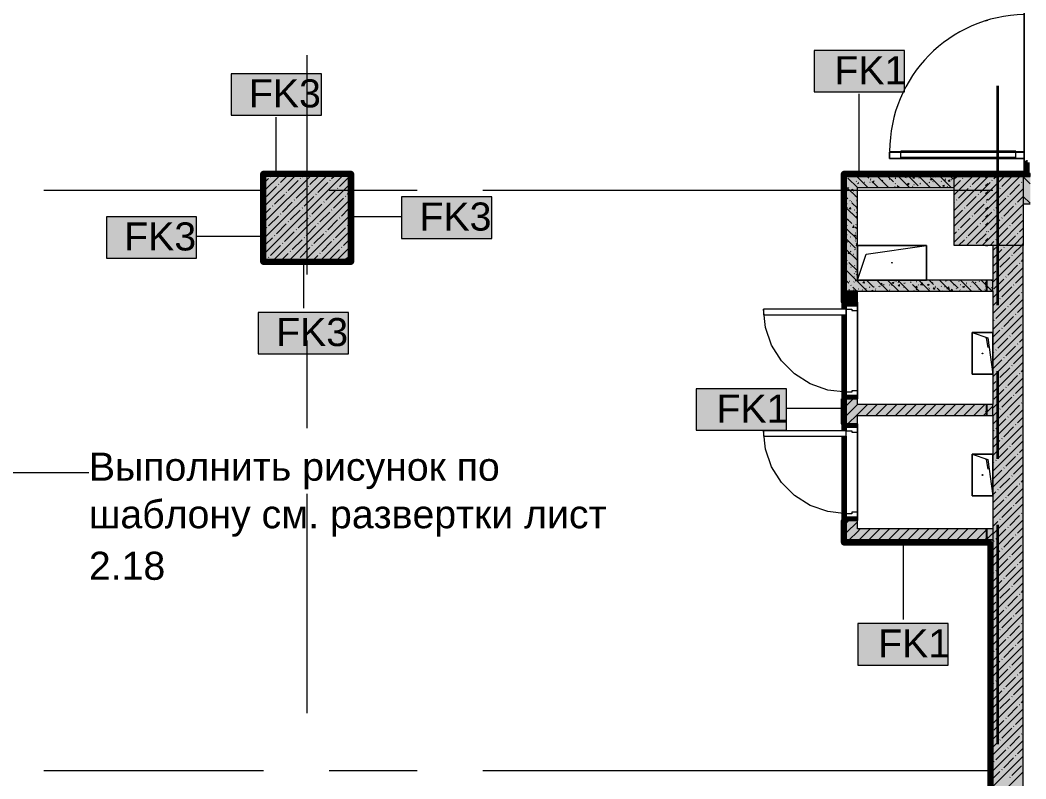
# Model space of a CAD drawing. Header units: millimetres. Extents: x -3817 to 677485, y -22715 to 103890.
# Drawn here: x 358527 to 365802, y 5459 to 10950 of the extents above; entities that cross this region are included whole.
import ezdxf

# ---------------------------------------------------------------- set-up
doc = ezdxf.new("R2010")
doc.units = ezdxf.units.MM
doc.layers.add('PDF _Геометрия', color=7, linetype='Continuous', true_color=0x1d1d1d)
doc.layers.add('PDF _Сплошная заливка', color=7, linetype='Continuous', true_color=0xffffff)
doc.layers.add('PDF _Текст', color=7, linetype='Continuous')
doc.styles.add('PDF GOST-Common', font='arial.ttf')

msp = doc.modelspace()

# ---------------------------------------------------------------- hatches: boundary and pattern name
at = {"layer": 'PDF _Сплошная заливка', "transparency": 33554559}
for points in [[(360922.9, 9819), (360922.9, 9839), (360302.9, 9839), (360302.9, 9819), (360902.9, 9819)], [(365782.9, 9819), (365782.9, 9839), (364482.9, 9839), (364482.9, 9819), (365721.6, 9819)], [(365509.8, 9819), (365525.5, 9819), (365525.5, 9839), (365509.8, 9839), (365509.8, 9829.9)], [(365050.6, 9739), (365282.9, 9739), (365282.9, 9819), (364582.9, 9819), (364582.9, 9739)], [(365282.9, 9319), (365782.9, 9319), (365782.9, 9819), (365282.9, 9819), (365282.9, 9751.2)], [(365782.9, 2319), (365782.9, 9319), (365562.9, 9319), (365562.9, 2319), (365721.6, 2319)], [(364582.9, 8989), (365562.9, 8989), (365562.9, 9069), (364502.9, 9069), (364502.9, 8989)]]:
    msp.add_hatch(color=256, dxfattribs=at).paths.add_polyline_path(points)

# ---------------------------------------------------------------- linework, layer by layer
at = {"layer": 'PDF _Геометрия', "color": 7, "lineweight": 9}
for points in [[(365789.4, 12128), (365790.4, 9840)], [(364922.6, 10730.1), (364269.5, 10730.1), (364269.5, 10430.1), (364922.6, 10430.1)], [(360706.2, 10561.4), (360053.1, 10561.4), (360053.1, 10261.4), (360706.2, 10261.4)], [(360902.9, 9819), (360302.9, 9819), (360302.9, 9219), (360902.9, 9219)], [(361939.8, 9670.1), (361286.7, 9670.1), (361286.7, 9370.1), (361939.8, 9370.1)], [(359804, 9526.2), (359150.9, 9526.2), (359150.9, 9226.2), (359804, 9226.2)], [(365082.9, 9319), (365082.9, 9069), (364582.9, 9069), (364582.9, 9319)], [(365082.9, 9319), (364582.9, 9319), (364582.9, 9069), (365082.9, 9069)], [(360903, 8834.3), (360249.9, 8834.3), (360249.9, 8534.3), (360903, 8534.3)], [(365562.9, 8388.1), (365412.9, 8388.1), (365412.9, 8688.1), (365562.9, 8688.1)], [(365562.9, 8388.1), (365562.9, 8688.1), (365412.9, 8688.1), (365412.9, 8388.1)], [(365509.8, 8688.1), (365525.5, 8688.1)], [(365525.5, 8388.1), (365509.8, 8388.1)], [(364069.9, 8281.3), (363416.8, 8281.3), (363416.8, 7981.3), (364069.9, 7981.3)], [(364502.9, 8208), (364502.9, 8028)], [(365562.9, 7508.1), (365412.9, 7508.1), (365412.9, 7808.1), (365562.9, 7808.1)], [(365562.9, 7508.1), (365562.9, 7808.1), (365412.9, 7808.1), (365412.9, 7508.1)], [(365509.8, 7808.1), (365525.5, 7808.1)], [(365525.5, 7508.1), (365509.8, 7508.1)], [(364502.9, 7328), (364502.9, 7189)], [(365239.5, 6582.6), (364586.4, 6582.6), (364586.4, 6282.6), (365239.5, 6282.6)]]:
    msp.add_lwpolyline(points, close=True, dxfattribs=at)
for points in [[(365790.4, 12128), (365790.4, 9840)], [(364596, 9839.5), (364596, 10416.2)], [(360379.6, 9839.5), (360379.6, 10247.5)], [(365782.9, 9819), (365782.9, 9319), (365282.9, 9319), (365282.9, 9819), (365782.9, 9819), (365303.6, 9819), (365782.9, 9819)], [(365525.5, 9819), (365509.8, 9819)], [(360923.4, 9528.2), (361286.7, 9528.2)], [(360282.4, 9384.3), (359804, 9384.3)], [(364582.9, 9069), (364645.4, 9256.5), (365082.9, 9319)], [(365509.8, 9319), (365525.5, 9319)], [(360576.5, 9198.5), (360576.5, 8864.5)], [(365562.9, 8989), (365562.9, 9069)], [(364582.9, 8989), (364502.9, 8989), (364502.9, 8908), (364502.9, 8989)], [(365412.9, 8688.1), (365525.4, 8650.6), (365562.9, 8388.1)], [(365509.8, 8652.5), (365515.4, 8650.6), (365525.5, 8579.5)], [(365562.9, 8089), (365562.9, 8169)], [(364482.4, 8139.4), (364069.9, 8139.4)], [(365412.9, 7808.1), (365525.4, 7770.6), (365562.9, 7508.1)], [(365509.8, 7772.5), (365515.4, 7770.6), (365525.5, 7699.5)], [(358235.6, 7676.8), (359024.7, 7676.8)], [(365562.9, 7269), (365562.9, 7189), (365562.9, 7169), (365562.9, 2319), (365562.9, 7169)], [(364913, 7168.5), (364913, 6612.7)], [(365542.9, 7169), (365542.9, 2340)]]:
    msp.add_lwpolyline(points, dxfattribs=at)
at = {"layer": 'PDF _Геометрия', "color": 253, "lineweight": 9, "true_color": 0xaaaaaa}
msp.add_lwpolyline([(365789.9, 10989.8, 0.409567), (364816.4, 9999), (365790.3, 9999)], format="xyb", dxfattribs=at)
for points in [[(365509.8, 10945.2), (365525.5, 10949.4)], [(360602.9, 9108.7), (360602.9, 10696.2)], [(365592.9, 8886), (365592.9, 10473.5)], [(365602.9, 8886), (365602.9, 10473.5)], [(364896.4, 10003), (365728.9, 10003)], [(364896.4, 9949), (364896.4, 9994)], [(365509.8, 10003), (365525.5, 10003)], [(365509.8, 9999), (365525.5, 9999)], [(365509.8, 9994), (365525.5, 9994), (365509.8, 9994)], [(365728.9, 9949), (365728.9, 9994)], [(364896.4, 9959), (365728.9, 9959)], [(365509.8, 9959), (365525.5, 9959)], [(358699.1, 9719), (360286.6, 9719)], [(360762.9, 9719), (361397.9, 9719)], [(361874.1, 9719), (363062.9, 9719), (365562.9, 9719)], [(364502.9, 8258), (364369.4, 8273), (364242.6, 8317.4), (364128.8, 8388.9), (364033.8, 8483.9), (363962.3, 8597.7), (363917.9, 8724.5), (363902.9, 8858)], [(364502.9, 8858), (364502.9, 8248), (364502.9, 8818)], [(364582.9, 8868), (364582.9, 8248), (364582.9, 8868)], [(360602.9, 7997.4), (360602.9, 8632.4)], [(365592.9, 7774.7), (365592.9, 8409.7)], [(365602.9, 7774.7), (365602.9, 8409.7)], [(364502.9, 7938), (364502.9, 7378), (364369.4, 7393), (364242.6, 7437.4), (364128.8, 7508.9), (364033.8, 7603.9), (363962.3, 7717.7), (363917.9, 7844.5), (363902.9, 7978)], [(364502.9, 7378), (364502.9, 7978)], [(364582.9, 7988), (364582.9, 7368), (364582.9, 7988)], [(360602.9, 5933.7), (360602.9, 7521.2)], [(365592.9, 5711), (365592.9, 7298.5)], [(365602.9, 5711), (365602.9, 7298.5)], [(358699.1, 5519), (360286.6, 5519)], [(360762.9, 5519), (361397.9, 5519)], [(361874.1, 5519), (363062.9, 5519), (365562.9, 5519)]]:
    msp.add_lwpolyline(points, dxfattribs=at)
for points in [[(365790.3, 9949), (364816.4, 9949), (364816.4, 9994), (365790.3, 9994), (364816.4, 9994), (364816.4, 9949)], [(365525.5, 9949), (365509.8, 9949)]]:
    msp.add_lwpolyline(points, close=True, dxfattribs=at)
at = {"layer": 'PDF _Геометрия', "color": 231, "lineweight": 70, "true_color": 0xff80c0}
for points in [[(365812.9, 9839), (364482.9, 9839), (364482.9, 8908), (364481.9, 8908), (364481.9, 9840), (364482.9, 9840), (365811.9, 9840), (365811.9, 9919), (365812.9, 9919)], [(365509.8, 9840), (365525.5, 9840)], [(365509.8, 9839), (365525.5, 9839)], [(365541.9, 7169), (364482.9, 7169), (364482.9, 7328), (364481.9, 7328), (364481.9, 7169), (364481.9, 7168), (365541.9, 7168), (365541.9, 2340), (365262.9, 2340), (365261.9, 2340), (365261.9, 2069), (365262.9, 2069), (365262.9, 2339)], [(365525.5, 7169), (365509.8, 7169)], [(365509.8, 7168), (365525.5, 7168)]]:
    msp.add_lwpolyline(points, dxfattribs=at)
at = {"layer": 'PDF _Геометрия', "color": 52, "lineweight": 70, "true_color": 0xe1dc04}
for points in [[(360281.9, 9839), (360281.9, 9840), (360923.9, 9840), (360923.9, 9839), (360923.9, 9198), (360922.9, 9198), (360281.9, 9198), (360281.9, 9199)], [(360282.9, 9199), (360922.9, 9199), (360922.9, 9839), (360282.9, 9839)]]:
    msp.add_lwpolyline(points, close=True, dxfattribs=at)
at = {"layer": 'PDF _Геометрия', "color": 9, "lineweight": 9, "true_color": 0xc0c0c0}
for points in [[(360902.9, 9199), (360302.9, 9199), (360282.9, 9199), (360282.9, 9839), (360302.9, 9839), (360922.9, 9839), (360922.9, 9819), (360922.9, 9199)], [(360302.9, 9219), (360902.9, 9219), (360902.9, 9819), (360302.9, 9819)], [(364502.9, 9819), (364582.9, 9819), (365303.6, 9819)], [(364502.9, 8989), (364502.9, 9819), (364502.9, 9069)], [(365525.5, 9819), (365509.8, 9819)], [(364502.9, 7189), (364582.9, 7189), (365562.9, 7189)], [(365509.8, 7189), (365525.5, 7189)]]:
    msp.add_lwpolyline(points, close=True, dxfattribs=at)
at = {"layer": 'PDF _Геометрия', "color": 253, "lineweight": 9, "true_color": 0x9b9b9b}
for points in [[(360420, 9828.9), (360414.9, 9820.1)], [(360461, 9839), (360456.6, 9831.3)], [(360529.6, 9835.9), (360524.6, 9827.2)], [(360580.4, 9828.7), (360575.4, 9837.5)], [(360648.5, 9832.8), (360644.9, 9839)], [(360690.1, 9821.7), (360685.1, 9830.4)], [(360775.4, 9834.8), (360770.4, 9826.1)], [(360826.2, 9829.8), (360821.1, 9838.5)], [(360843.4, 9830.7), (360838.4, 9822)], [(364553.8, 9835.1), (364551.6, 9839)], [(364612.7, 9836.6), (364607.7, 9827.9)], [(364633.5, 9819), (364632.1, 9821.5)], [(364816.8, 9824.4), (364813.7, 9819)], [(364858.4, 9835.6), (364853.4, 9826.8)], [(364926.5, 9831.5), (364921.5, 9822.8)], [(364977.3, 9833.2), (364973.9, 9839)], [(365018.9, 9822), (365013.9, 9830.8)], [(365172.2, 9830.4), (365167.2, 9821.7)], [(365240.3, 9826.3), (365236, 9819)], [(365291, 9838.4), (365290.7, 9839)], [(365332.7, 9827.2), (365327.7, 9835.9)], [(365400.7, 9831.3), (365396.3, 9839)], [(365442.4, 9820.1), (365437.3, 9828.9)], [(365458.8, 9839), (365454.6, 9831.7)], [(365578.4, 9828.3), (365573.4, 9837)], [(365663.7, 9828.2), (365658.7, 9819.5)], [(365705.1, 9839), (365700.3, 9830.6)], [(365756.1, 9825.3), (365751.1, 9834)], [(365773.4, 9835.3), (365768.3, 9826.5)], [(360302.7, 9813.3), (360302.9, 9813.3)], [(360726.8, 9819), (360726.7, 9819.2)], [(360907.4, 9758.6), (360902.9, 9750.9)], [(360913.5, 9739.5), (360908.5, 9748.2)], [(360922.9, 9784.2), (360919.7, 9789.8)], [(364487.8, 9803.2), (364482.9, 9794.7)], [(364482.9, 9782.8), (364488.6, 9782.8)], [(364489.9, 9763), (364484.9, 9771.7)], [(364499, 9761.5), (364493.9, 9752.8)], [(360302.7, 9721.9), (360302.9, 9721.9)], [(360903.3, 9690.6), (360902.9, 9689.9)], [(360912.3, 9691.4), (360922.4, 9691.4)], [(360286.9, 9659.3), (360282.9, 9652.4)], [(360290.1, 9661.1), (360285.1, 9669.8)], [(360298.1, 9617.7), (360293, 9609)], [(360906.5, 9629.8), (360902.9, 9636)], [(360914.4, 9649), (360909.4, 9640.3)], [(360912.3, 9630.4), (360922.4, 9630.4)], [(364482.9, 9660.9), (364488.6, 9660.9)], [(364498.1, 9626.9), (364493, 9635.6)], [(360298.2, 9525), (360293.2, 9533.7)], [(360302.7, 9539), (360302.9, 9539)], [(360910.5, 9561.8), (360905.5, 9570.5)], [(360912.3, 9539), (360922.4, 9539)], [(364486.7, 9557.4), (364482.9, 9550.8)], [(364482.9, 9539), (364488.6, 9539)], [(360302.7, 9478), (360302.9, 9478)], [(364497.9, 9515.8), (364492.8, 9507.1)], [(360302.7, 9386.6), (360302.9, 9386.6)], [(360913.3, 9403.2), (360908.3, 9394.5)], [(364482.9, 9447.6), (364488.6, 9447.6)], [(364483.9, 9407.6), (364482.9, 9409.3)], [(360912.3, 9356.1), (360922.4, 9356.1)], [(360922.9, 9358.8), (360919.5, 9352.9)], [(364482.9, 9325.6), (364488.6, 9325.6)], [(360284.1, 9305.7), (360282.9, 9307.8)], [(360915.7, 9248), (360910.7, 9256.7)], [(360912.3, 9295.2), (360922.4, 9295.2)], [(364502.9, 9252.8), (364502.3, 9253.8)], [(360288.8, 9235.9), (360283.8, 9227.2)], [(360302.7, 9203.7), (360302.9, 9203.7), (360312.8, 9203.7)], [(360371.5, 9215.4), (360369.4, 9219)], [(360413.1, 9204.2), (360408.1, 9212.9)], [(360409.6, 9201.3), (360408.3, 9199)], [(360451.3, 9212.5), (360446.2, 9203.8)], [(360455.1, 9203.7), (360465.2, 9203.7)], [(360519.3, 9208.4), (360514.3, 9199.7)], [(360546.6, 9203.7), (360556.6, 9203.7)], [(360638, 9203.7), (360648.1, 9203.7)], [(360666.2, 9219), (360665.6, 9217.9)], [(360726.9, 9209.4), (360721.8, 9218.1)], [(360765, 9207.3), (360760.2, 9199)], [(360794.9, 9213.5), (360791.7, 9219)], [(360820.9, 9203.7), (360830.9, 9203.7)], [(360833.1, 9203.2), (360830.6, 9199)], [(360836.5, 9202.3), (360831.5, 9211)], [(360873.6, 9199), (360873.1, 9199.9)], [(360912.3, 9203.7), (360922.4, 9203.7)], [(364482.9, 9203.7), (364488.6, 9203.7)], [(364482.9, 9112.3), (364488.6, 9112.3)], [(364488.6, 9134), (364483.6, 9125.3)], [(364493.2, 9025.8), (364488.1, 9034.5)], [(364502.9, 9069.9), (364499.3, 9076.1)], [(364482.9, 8990.4), (364488.6, 8990.4)], [(364497.3, 8957.7), (364492.2, 8966.4)], [(364482.9, 8197.9), (364488.6, 8197.9)], [(364482.9, 8106.4), (364488.6, 8106.4)], [(364495.4, 8109.4), (364490.4, 8100.7)], [(364491.3, 8041.4), (364486.3, 8032.7)], [(364482.9, 7314), (364488.6, 7314)], [(364489.7, 7264), (364484.6, 7272.7)], [(364482.9, 7192), (364488.6, 7192)], [(364509, 7169.6), (364504, 7178.3)], [(364577, 7173.6), (364572, 7182.4)], [(364614.9, 7169), (364613.6, 7171.2)], [(364699.2, 7182.3), (364694.2, 7173.6)], [(364738.3, 7189), (364735.8, 7184.7)], [(364754.7, 7170.7), (364749.7, 7179.4)], [(364903.3, 7170), (364902.7, 7169)], [(364931.7, 7169), (364927.4, 7176.4)], [(364944.9, 7181.2), (364939.9, 7172.5)], [(365013, 7177.1), (365008.3, 7169)], [(365037.3, 7169), (365037.1, 7169.3)], [(365160.6, 7189), (365159.2, 7186.6)], [(365258.7, 7176), (365254.7, 7169)], [(365272.6, 7188.1), (365272.1, 7189)], [(365314.2, 7176.9), (365309.2, 7185.6)], [(365326.7, 7171.9), (365325, 7169)], [(365546.1, 7186.1), (365541, 7177.3)], [(365548.8, 7136.4), (365543.8, 7145.1)], [(365545.3, 7161.6), (365555.3, 7161.6)], [(365545.3, 7100.6), (365555.3, 7100.6)], [(365553.1, 7076.4), (365548.1, 7067.7)], [(365549.1, 7008.4), (365544, 6999.6)], [(365545.3, 7009.2), (365555.3, 7009.2)], [(365560.2, 6966.7), (365555.2, 6958)], [(365545.3, 6826.3), (365555.3, 6826.3)], [(365545.3, 6765.3), (365555.3, 6765.3)], [(365548, 6762.6), (365542.9, 6753.9)], [(365558.1, 6754.6), (365553.1, 6763.3)], [(365559.1, 6721), (365554.1, 6712.3)], [(365562.2, 6686.5), (365557.1, 6695.3)], [(365545.3, 6673.9), (365555.3, 6673.9)], [(365562.9, 6624.3), (365561.2, 6627.2)], [(365555.1, 6576.9), (365550.1, 6585.6)], [(365543.9, 6535.2), (365542.9, 6537.1)], [(365548, 6467.2), (365543, 6475.9)], [(365545.3, 6491), (365555.3, 6491)], [(365545.3, 6430), (365555.3, 6430)], [(365552.1, 6399.2), (365547.1, 6407.9)], [(365549.9, 6339.2), (365544.8, 6330.5)], [(365545.3, 6338.6), (365555.3, 6338.6)], [(365545.3, 6155.7), (365555.3, 6155.7)], [(365548.8, 6093.4), (365543.7, 6084.7)], [(365545.3, 6094.8), (365555.3, 6094.8)], [(365557.3, 6085.4), (365552.3, 6094.1)], [(365559.9, 6051.8), (365554.9, 6043.1)], [(365545.3, 6003.3), (365555.3, 6003.3)], [(365562.9, 5953.8), (365560.4, 5958.1)], [(365562.9, 5935), (365562, 5933.4)], [(365543.1, 5866.1), (365542.9, 5866.5)], [(365545.3, 5820.4), (365555.3, 5820.4)], [(365562.9, 5874.1), (365557.9, 5865.4)], [(365545.3, 5759.5), (365555.3, 5759.5)], [(365551.3, 5730), (365546.3, 5738.7)], [(365545.3, 5668), (365555.3, 5668)], [(365561.8, 5628.4), (365556.8, 5619.7)], [(365545.3, 5485.2), (365555.3, 5485.2)]]:
    msp.add_lwpolyline(points, dxfattribs=at)
at = {"layer": 'PDF _Геометрия', "color": 9, "lineweight": 9, "true_color": 0xc0c0c0}
for points in [[(364482.9, 8858), (364482.9, 8908), (364482.9, 9819), (364482.9, 9839), (365832.9, 9839)], [(365509.8, 9839), (365525.5, 9839)], [(365262.9, 2339), (365262.9, 2319), (365262.9, 2069), (365282.9, 2069), (365282.9, 2319), (365542.9, 2319), (365562.9, 2319), (365782.9, 2319), (365782.9, 9319), (365562.9, 9319), (365562.9, 9069), (364582.9, 9069), (364582.9, 9739), (365282.9, 9739)], [(365782.9, 9619), (365832.9, 9619)], [(365525.5, 9069), (365509.8, 9069)], [(364482.9, 8908), (364502.9, 8908), (364582.9, 8908), (364582.9, 8989), (365562.9, 8989), (365562.9, 8169), (364582.9, 8169), (364582.9, 8208), (364502.9, 8208)], [(365509.8, 8989), (365525.5, 8989)], [(364582.9, 8908), (364582.9, 8208)], [(364482.9, 7978), (364482.9, 8028), (364482.9, 8208), (364482.9, 8818)], [(364482.9, 8208), (364502.9, 8208), (364482.9, 8208)], [(365525.5, 8169), (365509.8, 8169)], [(364502.9, 8028), (364582.9, 8028), (364582.9, 8089), (365562.9, 8089), (365562.9, 7269), (364582.9, 7269), (364582.9, 7328), (364502.9, 7328)], [(365509.8, 8089), (365525.5, 8089)], [(364502.9, 8028), (364482.9, 8028), (364502.9, 8028)], [(364582.9, 8028), (364582.9, 7328)], [(365541.9, 7169), (364502.9, 7169), (364482.9, 7169), (364482.9, 7328), (364482.9, 7938)], [(364482.9, 7328), (364502.9, 7328), (364482.9, 7328)], [(365525.5, 7269), (365509.8, 7269)], [(365509.8, 7169), (365525.5, 7169)]]:
    msp.add_lwpolyline(points, dxfattribs=at)
at = {"layer": 'PDF _Геометрия', "color": 8, "lineweight": 9, "true_color": 0x808080}
msp.add_lwpolyline([(365782.9, 9818), (365832.9, 9818), (365832.9, 9839), (365782.9, 9839)], close=True, dxfattribs=at)
at = {"layer": 'PDF _Геометрия', "lineweight": 9}
for points in [[(360302.9, 9724.1), (360397.8, 9819)], [(360302.9, 9610.1), (360511.8, 9819)], [(360302.9, 9496), (360625.9, 9819)], [(360302.9, 9382), (360739.9, 9819)], [(360302.9, 9267.9), (360854, 9819)], [(360302.9, 9781.1), (360324.4, 9802.7)], [(360338.7, 9816.9), (360340.8, 9819)], [(360368, 9219), (360902.9, 9753.9)], [(360395.7, 9759.9), (360398.1, 9762.3)], [(360409.9, 9774.1), (360454.8, 9819)], [(360467, 9717.1), (360538.2, 9788.4)], [(360552.5, 9802.7), (360554.9, 9805)], [(360566.8, 9816.9), (360568.8, 9819)], [(360609.5, 9745.6), (360611.9, 9748)], [(360623.8, 9759.9), (360682.9, 9819)], [(360680.8, 9702.9), (360752.1, 9774.1)], [(360766.3, 9788.4), (360768.7, 9790.8)], [(360780.6, 9802.7), (360796.9, 9819)], [(360837.6, 9745.6), (360902.9, 9810.9)], [(365282.9, 9800), (365301.9, 9819)], [(365282.9, 9686), (365415.9, 9819)], [(365282.9, 9571.9), (365530, 9819)], [(365282.9, 9457.9), (365644, 9819)], [(365282.9, 9343.8), (365758.1, 9819)], [(365282.9, 9743), (365328.3, 9788.4)], [(365342.6, 9802.7), (365344.9, 9805)], [(365356.8, 9816.9), (365358.9, 9819)], [(365399.6, 9745.6), (365402, 9748)], [(365413.9, 9759.9), (365473, 9819)], [(365470.9, 9702.9), (365542.2, 9774.1)], [(365509.8, 9808.9), (365520, 9819)], [(365509.8, 9751.8), (365525.5, 9767.5)], [(365556.4, 9788.4), (365558.8, 9790.8)], [(365570.7, 9802.7), (365587, 9819)], [(365627.7, 9745.6), (365699, 9816.9)], [(365684.7, 9688.6), (365756, 9759.9)], [(365770.3, 9774.1), (365772.6, 9776.5)], [(365832.9, 9765.2), (365782.9, 9815.2)], [(360310.2, 9674.4), (360381.4, 9745.6)], [(360367.2, 9617.3), (360438.5, 9688.6)], [(360452.7, 9702.9), (360455.1, 9705.2)], [(360524, 9660.1), (360595.3, 9731.4)], [(360666.6, 9688.6), (360668.9, 9691)], [(360737.8, 9645.8), (360809.1, 9717.1)], [(360823.4, 9731.4), (360825.7, 9733.7)], [(360880.4, 9674.4), (360882.8, 9676.7)], [(360894.7, 9688.6), (360902.9, 9696.8)], [(365314.1, 9660.1), (365385.3, 9731.4)], [(365372.1, 9319), (365782.9, 9729.8)], [(365456.6, 9688.6), (365459, 9691)], [(365509.8, 9694.8), (365525.5, 9710.5)], [(365527.9, 9645.8), (365599.2, 9717.1)], [(365613.4, 9731.4), (365615.8, 9733.7)], [(365670.5, 9674.4), (365672.8, 9676.7)], [(360352.9, 9603.1), (360355.3, 9605.4)], [(360424.2, 9560.3), (360495.5, 9631.6)], [(360482.1, 9219), (360902.9, 9639.8)], [(360509.7, 9645.8), (360512.1, 9648.2)], [(360581, 9603.1), (360652.3, 9674.4)], [(360638, 9546), (360709.3, 9617.3)], [(360723.6, 9631.6), (360725.9, 9634)], [(360794.9, 9588.8), (360866.1, 9660.1)], [(365282.9, 9628.9), (365285.5, 9631.6)], [(365299.8, 9645.8), (365302.2, 9648.2)], [(365371.1, 9603.1), (365442.4, 9674.4)], [(365428.1, 9546), (365499.4, 9617.3)], [(365486.2, 9319), (365782.9, 9615.7)], [(365513.6, 9631.6), (365516, 9634)], [(365517.9, 9645.8), (365525.5, 9653.5)], [(365584.9, 9588.8), (365656.2, 9660.1)], [(365642, 9531.8), (365713.2, 9603.1)], [(365727.5, 9617.3), (365729.9, 9619.7)], [(365741.7, 9631.6), (365782.9, 9672.7)], [(365832.9, 9623.8), (365782.9, 9673.8)], [(360302.9, 9553), (360338.7, 9588.8)], [(360324.4, 9460.5), (360395.7, 9531.8)], [(360409.9, 9546), (360412.3, 9548.4)], [(360481.2, 9503.3), (360552.5, 9574.6)], [(360566.8, 9588.8), (360569.1, 9591.2)], [(360623.8, 9531.8), (360626.2, 9534.2)], [(360695.1, 9489), (360766.3, 9560.3)], [(360780.6, 9574.6), (360783, 9576.9)], [(360851.9, 9531.8), (360902.9, 9582.8)], [(365282.9, 9514.9), (365342.6, 9574.6)], [(365356.8, 9588.8), (365359.2, 9591.2)], [(365413.9, 9531.8), (365416.2, 9534.2)], [(365485.1, 9489), (365556.4, 9560.3)], [(365509.8, 9580.8), (365525.5, 9596.5)], [(365509.8, 9523.7), (365525.5, 9539.4)], [(365570.7, 9574.6), (365573, 9576.9)], [(365699, 9474.8), (365770.3, 9546)], [(360381.4, 9403.5), (360452.7, 9474.8)], [(360467, 9489), (360469.3, 9491.4)], [(360538.2, 9446.3), (360609.5, 9517.5)], [(360595.3, 9389.2), (360666.6, 9460.5)], [(360596.1, 9219), (360902.9, 9525.8)], [(360680.8, 9474.8), (360683.2, 9477.1)], [(360752.1, 9432), (360823.4, 9503.3)], [(360837.6, 9517.5), (360840, 9519.9)], [(360894.7, 9460.5), (360897, 9462.9)], [(365328.3, 9446.3), (365399.6, 9517.5)], [(365385.3, 9389.2), (365456.6, 9460.5)], [(365470.9, 9474.8), (365473.2, 9477.1)], [(365509.8, 9466.7), (365525.5, 9482.4)], [(365542.2, 9432), (365613.4, 9503.3)], [(365562.9, 9281.7), (365600.2, 9319), (365782.9, 9501.7)], [(365627.7, 9517.5), (365630.1, 9519.9)], [(365684.7, 9460.5), (365687.1, 9462.9)], [(360310.2, 9446.3), (360312.5, 9448.6)], [(360367.2, 9389.2), (360369.5, 9391.6)], [(360438.5, 9346.5), (360509.7, 9417.7)], [(360524, 9432), (360526.4, 9434.4)], [(360652.3, 9332.2), (360723.6, 9403.5)], [(360710.2, 9219), (360902.9, 9411.7)], [(360737.8, 9417.7), (360740.2, 9420.1)], [(360809.1, 9375), (360880.4, 9446.3)], [(365282.9, 9400.8), (365299.8, 9417.7)], [(365314.1, 9432), (365316.4, 9434.4)], [(365442.4, 9332.2), (365513.6, 9403.5)], [(365517.9, 9417.7), (365520.3, 9420.1)], [(365527.9, 9417.7), (365530.3, 9420.1)], [(365562.9, 9167.6), (365714.3, 9319), (365782.9, 9387.6)], [(365599.2, 9375), (365670.5, 9446.3)], [(365656.2, 9317.9), (365657.3, 9319), (365727.5, 9389.2)], [(365741.7, 9403.5), (365744.1, 9405.9)], [(365756, 9417.7), (365782.9, 9444.6)], [(360302.9, 9324.9), (360352.9, 9375)], [(360338.7, 9246.7), (360409.9, 9317.9)], [(360424.2, 9332.2), (360426.6, 9334.6)], [(360495.5, 9289.4), (360566.8, 9360.7)], [(360581, 9375), (360583.4, 9377.3)], [(360638, 9317.9), (360640.4, 9320.3)], [(360709.3, 9275.2), (360780.6, 9346.5)], [(360794.9, 9360.7), (360797.2, 9363.1)], [(360866.1, 9317.9), (360902.9, 9354.7)], [(365315.1, 9319), (365356.8, 9360.7)], [(365371.1, 9375), (365373.5, 9377.3)], [(365429.2, 9319), (365430.5, 9320.3)], [(365509.8, 9352.7), (365525.5, 9368.4)], [(365543.2, 9319), (365570.7, 9346.5)], [(365584.9, 9360.7), (365587.3, 9363.1)], [(365713.2, 9260.9), (365771.3, 9319), (365782.9, 9330.6)], [(360425, 9219), (360467, 9260.9)], [(360481.2, 9275.2), (360483.6, 9277.6)], [(360552.5, 9232.4), (360623.8, 9303.7)], [(360653.1, 9219), (360680.8, 9246.7)], [(360695.1, 9260.9), (360697.4, 9263.3)], [(360767.2, 9219), (360837.6, 9289.4)], [(360824.2, 9219), (360902.9, 9297.7)], [(360851.9, 9303.7), (360854.3, 9306.1)], [(365562.9, 9224.6), (365627.7, 9289.4)], [(365562.9, 9053.6), (365782.9, 9273.6)], [(365642, 9303.7), (365644.3, 9306.1)], [(365699, 9246.7), (365701.3, 9249)], [(360324.4, 9232.4), (360326.8, 9234.8)], [(360539.1, 9219), (360540.6, 9220.5)], [(360881.2, 9219), (360894.7, 9232.4)], [(365613.4, 9161.1), (365684.7, 9232.4)], [(365670.5, 9104.1), (365741.7, 9175.4)], [(365756, 9189.6), (365758.4, 9192)], [(365770.3, 9203.9), (365782.9, 9216.5)], [(365562.9, 8939.5), (365782.9, 9159.5)], [(365562.9, 9110.6), (365584.9, 9132.6)], [(365599.2, 9146.9), (365601.6, 9149.2)], [(365727.5, 9047.1), (365782.9, 9102.5)], [(365562.9, 8825.5), (365782.9, 9045.5)], [(365570.7, 9004.3), (365642, 9075.6)], [(365656.2, 9089.9), (365658.6, 9092.2)], [(365713.2, 9032.8), (365715.6, 9035.2)], [(364502.9, 8935.5), (364556.4, 8989)], [(365627.7, 8947.3), (365699, 9018.6)], [(365684.7, 8890.3), (365756, 8961.5)], [(365770.3, 8975.8), (365772.6, 8978.2)], [(364546.1, 8908), (364582.9, 8944.8)], [(365562.9, 8711.4), (365782.9, 8931.4)], [(365562.9, 8882.5), (365599.2, 8918.8)], [(365613.4, 8933), (365615.8, 8935.4)], [(365670.5, 8876), (365672.8, 8878.4)], [(365562.9, 8597.4), (365782.9, 8817.4)], [(365584.9, 8790.5), (365656.2, 8861.8)], [(365642, 8733.4), (365713.2, 8804.7)], [(365727.5, 8819), (365729.9, 8821.4)], [(365741.7, 8833.2), (365782.9, 8874.4)], [(365570.7, 8776.2), (365573, 8778.6)], [(365699, 8676.4), (365770.3, 8747.7)], [(365562.9, 8654.4), (365613.4, 8704.9)], [(365562.9, 8483.3), (365782.9, 8703.3)], [(365627.7, 8719.2), (365630.1, 8721.6)], [(365684.7, 8662.2), (365687.1, 8664.5)], [(365562.9, 8369.3), (365782.9, 8589.3)], [(365599.2, 8576.6), (365670.5, 8647.9)], [(365656.2, 8519.6), (365727.5, 8590.9)], [(365741.7, 8605.1), (365744.1, 8607.5)], [(365756, 8619.4), (365782.9, 8646.3)], [(365562.9, 8540.3), (365570.7, 8548.1)], [(365584.9, 8562.4), (365587.3, 8564.7)], [(365713.2, 8462.6), (365782.9, 8532.2)], [(365562.9, 8426.3), (365627.7, 8491.1)], [(365562.9, 8255.2), (365782.9, 8475.2)], [(365642, 8505.3), (365644.3, 8507.7)], [(365699, 8448.3), (365701.3, 8450.7)], [(365613.4, 8362.8), (365684.7, 8434.1)], [(365670.5, 8305.8), (365741.7, 8377)], [(365756, 8391.3), (365758.4, 8393.7)], [(365770.3, 8405.6), (365782.9, 8418.2)], [(365562.9, 8141.2), (365782.9, 8361.2)], [(365562.9, 8312.2), (365584.9, 8334.3)], [(365599.2, 8348.5), (365601.6, 8350.9)], [(365656.2, 8291.5), (365658.6, 8293.9)], [(365727.5, 8248.7), (365782.9, 8304.1)], [(365562.9, 8027.1), (365782.9, 8247.1)], [(365570.7, 8206), (365642, 8277.3)], [(365627.7, 8148.9), (365699, 8220.2)], [(365713.2, 8234.5), (365715.6, 8236.9)], [(364502.9, 8157.7), (364553.2, 8208)], [(364502.9, 8087), (364582.9, 8167), (364584.9, 8169)], [(364514.6, 8028), (364582.9, 8096.3), (364655.6, 8169)], [(364646.3, 8089), (364726.3, 8169)], [(364717, 8089), (364797, 8169)], [(364787.7, 8089), (364867.7, 8169)], [(364858.4, 8089), (364938.4, 8169)], [(364929.1, 8089), (365009.1, 8169)], [(364999.9, 8089), (365079.9, 8169)], [(365070.6, 8089), (365150.6, 8169)], [(365141.3, 8089), (365221.3, 8169)], [(365212, 8089), (365292, 8169)], [(365282.7, 8089), (365362.7, 8169)], [(365353.4, 8089), (365433.4, 8169)], [(365424.1, 8089), (365504.1, 8169)], [(365494.8, 8089), (365562.9, 8157.1)], [(365684.7, 8091.9), (365756, 8163.2)], [(365770.3, 8177.5), (365772.6, 8179.8)], [(365509.8, 8114), (365525.5, 8129.7)], [(365562.9, 7913.1), (365782.9, 8133.1)], [(365562.9, 8084.1), (365599.2, 8120.4)], [(365613.4, 8134.7), (365615.8, 8137.1)], [(365670.5, 8077.7), (365672.8, 8080)], [(365741.7, 8034.9), (365782.9, 8076)], [(365562.9, 7799), (365782.9, 8019)], [(365584.9, 7992.1), (365656.2, 8063.4)], [(365642, 7935.1), (365713.2, 8006.4)], [(365727.5, 8020.6), (365729.9, 8023)], [(365570.7, 7977.9), (365573, 7980.2)], [(365699, 7878.1), (365770.3, 7949.4)], [(365562.9, 7856), (365613.4, 7906.6)], [(365562.9, 7685), (365782.9, 7905)], [(365627.7, 7920.8), (365630.1, 7923.2)], [(365684.7, 7863.8), (365687.1, 7866.2)], [(365562.9, 7570.9), (365782.9, 7790.9)], [(365599.2, 7778.3), (365670.5, 7849.6)], [(365656.2, 7721.3), (365727.5, 7792.5)], [(365741.7, 7806.8), (365744.1, 7809.2)], [(365756, 7821.1), (365782.9, 7847.9)], [(365562.9, 7742), (365570.7, 7749.8)], [(365584.9, 7764), (365587.3, 7766.4)], [(365713.2, 7664.2), (365782.9, 7733.9)], [(365562.9, 7627.9), (365627.7, 7692.7)], [(365562.9, 7456.9), (365782.9, 7676.9)], [(365642, 7707), (365644.3, 7709.4)], [(365699, 7650), (365701.3, 7652.3)], [(365613.4, 7564.4), (365684.7, 7635.7)], [(365670.5, 7507.4), (365741.7, 7578.7)], [(365756, 7593), (365758.4, 7595.3)], [(365770.3, 7607.2), (365782.9, 7619.8)], [(365562.9, 7342.8), (365782.9, 7562.8)], [(365562.9, 7513.9), (365584.9, 7535.9)], [(365599.2, 7550.2), (365601.6, 7552.6)], [(365656.2, 7493.2), (365658.6, 7495.5)], [(365727.5, 7450.4), (365782.9, 7505.8)], [(365562.9, 7228.8), (365782.9, 7448.8)], [(365570.7, 7407.6), (365642, 7478.9)], [(365627.7, 7350.6), (365699, 7421.9)], [(365713.2, 7436.1), (365715.6, 7438.5)], [(365684.7, 7293.6), (365756, 7364.9)], [(365770.3, 7379.1), (365772.6, 7381.5)], [(364502.9, 7309.2), (364521.7, 7328)], [(364502.9, 7238.5), (364582.9, 7318.5)], [(365562.9, 7114.7), (365782.9, 7334.7)], [(365562.9, 7285.8), (365599.2, 7322.1)], [(365613.4, 7336.3), (365615.8, 7338.7)], [(365670.5, 7279.3), (365672.8, 7281.7)], [(365741.7, 7236.6), (365782.9, 7277.7)], [(364524.1, 7189), (364582.9, 7247.8), (364604.1, 7269)], [(364594.8, 7189), (364674.8, 7269)], [(364665.5, 7189), (364745.5, 7269)], [(364736.3, 7189), (364816.3, 7269)], [(364807, 7189), (364887, 7269)], [(364877.7, 7189), (364957.7, 7269)], [(364948.4, 7189), (365028.4, 7269)], [(365019.1, 7189), (365099.1, 7269)], [(365089.8, 7189), (365169.8, 7269)], [(365160.5, 7189), (365240.5, 7269)], [(365231.2, 7189), (365311.2, 7269)], [(365301.9, 7189), (365381.9, 7269)], [(365372.6, 7189), (365452.6, 7269)], [(365443.4, 7189), (365523.4, 7269)], [(365509.8, 7265.5), (365513.4, 7269)], [(365509.8, 7194.8), (365525.5, 7210.5)], [(365514.1, 7189), (365562.9, 7237.8)], [(365562.9, 7000.7), (365782.9, 7220.7)], [(365584.9, 7193.8), (365656.2, 7265.1)], [(365642, 7136.8), (365713.2, 7208)], [(365727.5, 7222.3), (365729.9, 7224.7)], [(365570.7, 7179.5), (365573, 7181.9)], [(365699, 7079.7), (365770.3, 7151)], [(365562.9, 7057.7), (365613.4, 7108.2)], [(365562.9, 6886.6), (365782.9, 7106.6)], [(365627.7, 7122.5), (365630.1, 7124.9)], [(365684.7, 7065.5), (365687.1, 7067.8)], [(365562.9, 6772.6), (365782.9, 6992.6)], [(365599.2, 6979.9), (365670.5, 7051.2)], [(365656.2, 6922.9), (365727.5, 6994.2)], [(365741.7, 7008.5), (365744.1, 7010.8)], [(365756, 7022.7), (365782.9, 7049.6)], [(365562.9, 6943.6), (365570.7, 6951.4)], [(365584.9, 6965.7), (365587.3, 6968.1)], [(365642, 6908.7), (365644.3, 6911)], [(365713.2, 6865.9), (365782.9, 6935.5)], [(365562.9, 6829.6), (365627.7, 6894.4)], [(365562.9, 6658.5), (365782.9, 6878.5)], [(365699, 6851.6), (365701.3, 6854)], [(365613.4, 6766.1), (365684.7, 6837.4)], [(365670.5, 6709.1), (365741.7, 6780.4)], [(365756, 6794.6), (365758.4, 6797)], [(365770.3, 6808.9), (365782.9, 6821.5)], [(365562.9, 6544.5), (365782.9, 6764.5)], [(365562.9, 6715.5), (365584.9, 6737.6)], [(365599.2, 6751.8), (365601.6, 6754.2)], [(365656.2, 6694.8), (365658.6, 6697.2)], [(365727.5, 6652), (365782.9, 6707.4)], [(365562.9, 6430.4), (365782.9, 6650.4)], [(365570.7, 6609.3), (365642, 6680.6)], [(365627.7, 6552.3), (365699, 6623.5)], [(365713.2, 6637.8), (365715.6, 6640.2)], [(365684.7, 6495.2), (365756, 6566.5)], [(365770.3, 6580.8), (365772.6, 6583.1)], [(365562.9, 6316.4), (365782.9, 6536.4)], [(365562.9, 6487.4), (365599.2, 6523.7)], [(365613.4, 6538), (365615.8, 6540.4)], [(365670.5, 6481), (365672.8, 6483.3)], [(365741.7, 6438.2), (365782.9, 6479.4)], [(365562.9, 6202.3), (365782.9, 6422.3)], [(365584.9, 6395.4), (365656.2, 6466.7)], [(365642, 6338.4), (365713.2, 6409.7)], [(365727.5, 6423.9), (365729.9, 6426.3)], [(365570.7, 6381.2), (365573, 6383.6)], [(365699, 6281.4), (365770.3, 6352.7)], [(365562.9, 6259.4), (365613.4, 6309.9)], [(365562.9, 6088.3), (365782.9, 6308.3)], [(365627.7, 6324.2), (365630.1, 6326.5)], [(365684.7, 6267.1), (365687.1, 6269.5)], [(365562.9, 5974.2), (365782.9, 6194.2)], [(365599.2, 6181.6), (365670.5, 6252.9)], [(365656.2, 6124.6), (365727.5, 6195.9)], [(365741.7, 6210.1), (365744.1, 6212.5)], [(365756, 6224.4), (365782.9, 6251.3)], [(365562.9, 6145.3), (365570.7, 6153.1)], [(365584.9, 6167.3), (365587.3, 6169.7)], [(365642, 6110.3), (365644.3, 6112.7)], [(365713.2, 6067.5), (365782.9, 6137.2)], [(365562.9, 6031.3), (365627.7, 6096.1)], [(365562.9, 5860.2), (365782.9, 6080.2)], [(365613.4, 5967.8), (365684.7, 6039)], [(365699, 6053.3), (365701.3, 6055.7)], [(365562.9, 5746.1), (365782.9, 5966.1)], [(365670.5, 5910.7), (365741.7, 5982)], [(365756, 5996.3), (365758.4, 5998.6)], [(365770.3, 6010.5), (365782.9, 6023.2)], [(365562.9, 5917.2), (365584.9, 5939.2)], [(365599.2, 5953.5), (365601.6, 5955.9)], [(365656.2, 5896.5), (365658.6, 5898.8)], [(365727.5, 5853.7), (365782.9, 5909.1)], [(365562.9, 5632.1), (365782.9, 5852.1)], [(365570.7, 5810.9), (365642, 5882.2)], [(365627.7, 5753.9), (365699, 5825.2)], [(365713.2, 5839.4), (365715.6, 5841.8)], [(365684.7, 5696.9), (365756, 5768.2)], [(365770.3, 5782.4), (365772.6, 5784.8)], [(365562.9, 5518), (365782.9, 5738)], [(365562.9, 5689.1), (365599.2, 5725.4)], [(365613.4, 5739.7), (365615.8, 5742)], [(365670.5, 5682.6), (365672.8, 5685)], [(365741.7, 5639.9), (365782.9, 5681)], [(365562.9, 5404), (365782.9, 5624)], [(365584.9, 5597.1), (365656.2, 5668.4)], [(365642, 5540.1), (365713.2, 5611.3)], [(365727.5, 5625.6), (365729.9, 5628)], [(365570.7, 5582.8), (365573, 5585.2)], [(365699, 5483), (365770.3, 5554.3)], [(365562.9, 5461), (365613.4, 5511.6)], [(365562.9, 5289.9), (365782.9, 5509.9)], [(365627.7, 5525.8), (365630.1, 5528.2)], [(365684.7, 5468.8), (365687.1, 5471.2)]]:
    msp.add_lwpolyline(points, dxfattribs=at)
at = {"layer": 'PDF _Геометрия', "color": 252, "lineweight": 9, "true_color": 0x878787}
for points in [[(364582.9, 9738.6), (364514.6, 9806.9)], [(364574.5, 9783.5), (364577, 9781.2)], [(364657.9, 9739), (364582.9, 9814), (364577.9, 9819)], [(364582.9, 9764.5), (364582.9, 9764.5), (364585.5, 9766.5)], [(364589.7, 9771.8), (364593.1, 9772.2)], [(364634.2, 9777.6), (364637.6, 9778.1)], [(364665.5, 9806.9), (364653.4, 9819)], [(364672.7, 9775.8), (364675.4, 9777.9)], [(364680.6, 9791.8), (364678.1, 9794.3)], [(364678.2, 9801.3), (364680.7, 9799)], [(364697.9, 9773.1), (364689, 9779), (364701.5, 9783.8)], [(364733.4, 9739), (364693.1, 9779.2)], [(364697.9, 9773), (364701.5, 9783.8)], [(364701.6, 9786.5), (364704.9, 9786.9)], [(364808.8, 9739), (364728.8, 9819)], [(364765, 9789.2), (364767.7, 9791.2)], [(364782, 9819), (364784.4, 9816.8)], [(364844, 9779.2), (364804.3, 9819)], [(364813.9, 9801.3), (364817.2, 9801.7)], [(364836.8, 9817), (364839.6, 9815.2)], [(364856.3, 9801.7), (364859, 9803.7)], [(364859.1, 9764.2), (364856.6, 9766.7)], [(364868, 9816), (364857.4, 9817), (364859.1, 9819)], [(364858.4, 9807.1), (364861.7, 9807.6)], [(364868.1, 9816), (364867.5, 9819)], [(364884.3, 9739), (364871.7, 9751.6)], [(364959.6, 9739), (364879.6, 9819)], [(364925.7, 9816), (364929, 9816.4)], [(364931.7, 9813), (364934.6, 9811.2)], [(364944, 9753.9), (364946.6, 9755.9)], [(364953.4, 9758.8), (364944.6, 9764.8), (364957, 9769.6)], [(364946.1, 9813.1), (364948.8, 9815.1)], [(364953.4, 9758.8), (364957, 9769.5)], [(365022.5, 9751.6), (364955.1, 9819)], [(364982, 9748.6), (364984.4, 9746.3)], [(364995.6, 9804.9), (364984.9, 9805.8), (364993.5, 9816)], [(364991.2, 9760.7), (364994.6, 9761.1)], [(364995.6, 9804.8), (364993.5, 9816)], [(365026.6, 9809), (365029.5, 9807.2)], [(365110.5, 9739), (365030.5, 9819)], [(365035.8, 9766.5), (365039.1, 9767)], [(365036.3, 9767.2), (365039, 9769.3)], [(365085.6, 9766.4), (365088.1, 9764.1)], [(365098.6, 9819), (365102.8, 9816.2)], [(365102.8, 9816.1), (365103.8, 9819)], [(365103.1, 9775.4), (365106.4, 9775.8)], [(365113.1, 9811.9), (365110.5, 9814.4)], [(365123.1, 9793.7), (365112.5, 9794.6), (365121, 9804.9)], [(365123.1, 9793.7), (365121.1, 9804.8)], [(365121.6, 9805), (365124.4, 9803.2)], [(365186, 9739), (365125.6, 9799.4)], [(365127.6, 9779.7), (365130.3, 9781.8)], [(365151.3, 9812.1), (365135.5, 9814.6), (365139.8, 9819)], [(365151.3, 9812.1), (365150.5, 9819)], [(365261.4, 9739), (365181.4, 9819)], [(365189.3, 9784.2), (365191.8, 9781.9)], [(365208.9, 9744.6), (365200.1, 9750.6), (365212.5, 9755.3)], [(365208.9, 9744.6), (365212.5, 9755.3)], [(365215.4, 9790.2), (365218.7, 9790.6)], [(365216.5, 9801), (365219.3, 9799.2)], [(365217.4, 9791.1), (365220.1, 9793.2)], [(365250.6, 9782.6), (365240, 9783.5), (365248.6, 9793.7)], [(365250.6, 9782.5), (365248.6, 9793.7)], [(365276.5, 9799.4), (365256.9, 9819)], [(365259.9, 9796), (365263.2, 9796.5)], [(364582.9, 9663.1), (364502.9, 9743.1)], [(364502.9, 9720.7), (364508.1, 9726.9)], [(364502.9, 9716.4), (364510.1, 9715.8)], [(364510.1, 9715.7), (364508.1, 9726.9)], [(364517.5, 9738.2), (364520.3, 9736.4)], [(364548.5, 9715.7), (364539.7, 9721.7), (364552.1, 9726.5)], [(364543, 9701.7), (364546.3, 9702.1)], [(364548.5, 9715.7), (364552.1, 9726.4)], [(364554.9, 9714.3), (364557.8, 9712.5)], [(364567.2, 9677.4), (364569.7, 9675.1)], [(364580.7, 9705.3), (364582.9, 9706.9)], [(364854.2, 9742.5), (364856.8, 9744.5)], [(364879, 9745.9), (364882.3, 9746.3)], [(365035.1, 9739), (365035.1, 9739)], [(365231.9, 9745.2), (365234.4, 9742.9)], [(364514.6, 9656), (364502.9, 9667.8)], [(364506.1, 9620.6), (364508.6, 9618.3)], [(364529.7, 9640.9), (364527.2, 9643.5)], [(364540.7, 9637.4), (364544, 9637.8)], [(364582.9, 9587.8), (364542.3, 9628.4)], [(364577, 9643.8), (364579.8, 9642)], [(364578.6, 9646.1), (364581.2, 9648.1)], [(364502.9, 9595.2), (364508.8, 9597.5)], [(364582.9, 9512.3), (364502.9, 9592.3)], [(364502.9, 9588.4), (364505.2, 9586.8)], [(364505.2, 9586.8), (364508.8, 9597.5)], [(364534.8, 9582), (364524.2, 9582.9), (364532.7, 9593.2)], [(364534.8, 9582), (364532.7, 9593.1)], [(364542.4, 9553), (364545.2, 9551.2)], [(364561.3, 9576.1), (364564.6, 9576.6)], [(364574, 9558.3), (364576.5, 9556.1)], [(364574.2, 9527.7), (364576.9, 9529.7)], [(364576.4, 9586.9), (364579.1, 9588.9)], [(364542.3, 9477.5), (364502.9, 9516.9)], [(364507, 9462.6), (364509.8, 9460.8)], [(364514.5, 9506), (364517.8, 9506.4)], [(364559.5, 9448.3), (364548.8, 9449.2), (364557.4, 9459.4)], [(364557.4, 9462.4), (364554.8, 9464.9)], [(364559.5, 9448.2), (364557.4, 9459.4)], [(364572.1, 9468.5), (364574.7, 9470.6)], [(364579.9, 9529.1), (364582.7, 9527.3)], [(364582.9, 9361.4), (364502.9, 9441.4)], [(364505.6, 9395.4), (364508, 9393.2)], [(364568.1, 9386.3), (364559.3, 9392.2), (364571.7, 9397)], [(364566.7, 9452.3), (364569.1, 9450)], [(364568.1, 9386.2), (364571.7, 9397)], [(364582.9, 9436.9), (364569.9, 9449.8)], [(364569.9, 9409.3), (364572.6, 9411.4)], [(364577.7, 9386.4), (364581.1, 9386.8)], [(364580, 9450.7), (364582.9, 9451)], [(364569.9, 9299), (364502.9, 9366)], [(364509.9, 9347.9), (364512.7, 9346.1)], [(364531, 9316.3), (364534.3, 9316.7)], [(364533.2, 9380.5), (364536.6, 9381)], [(364567.3, 9367.7), (364570.1, 9365.9)], [(364567.8, 9350.1), (364570.4, 9352.2)], [(364573.5, 9333.2), (364576, 9330.9)], [(364582.9, 9314.6), (364573.5, 9315.5), (364582.1, 9325.7)], [(364582.9, 9321.3), (364582.1, 9325.7)], [(364582.9, 9210.5), (364502.9, 9290.5)], [(364524.8, 9257.3), (364516, 9263.3), (364528.5, 9268.1)], [(364524.9, 9257.3), (364528.5, 9268.1)], [(364531.9, 9277.3), (364534.7, 9275.5)], [(364551.5, 9255), (364554.9, 9255.4)], [(364565.6, 9290.9), (364568.3, 9293)], [(364582.9, 9286), (364582.5, 9286.4)], [(364504.8, 9184.9), (364508.1, 9185.3)], [(364505.1, 9170.3), (364507.5, 9168)], [(364509.6, 9208.5), (364507.1, 9211)], [(364582.9, 9135.2), (364522.2, 9195.9)], [(364561.3, 9172.6), (364563.9, 9174.6)], [(364563.4, 9231.8), (364566.1, 9233.8)], [(364566.1, 9227.1), (364568.6, 9224.8)], [(364653.6, 8989), (364573.6, 9069), (364502.9, 9139.7)], [(364534.8, 9162.6), (364537.6, 9160.8)], [(364559.1, 9113.4), (364561.8, 9115.4)], [(364570.3, 9129.5), (364573.6, 9130)], [(364573, 9108.1), (364575.4, 9105.8)], [(364502.9, 9068.2), (364503.6, 9069), (364503.9, 9069.4)], [(364522.2, 9045), (364502.9, 9064.3)], [(364502.9, 9058.5), (364506, 9058.2)], [(364506, 9058.2), (364504, 9069), (364503.9, 9069.3)], [(364523.5, 9059.4), (364526.8, 9059.8)], [(364537.2, 9029.9), (364534.7, 9032.4)], [(364556.8, 9092.1), (364559.7, 9090.3)], [(364556.9, 9054.2), (364559.6, 9056.2)], [(364568, 9065.3), (364571.3, 9065.7)], [(364587.7, 9056.8), (364578.9, 9062.8), (364591.3, 9067.6)], [(364587.7, 9056.8), (364591.3, 9067.5)], [(364633.5, 9047.1), (364622.9, 9048), (364631.4, 9058.2)], [(364633.5, 9047), (364631.4, 9058.2)], [(364646.8, 9065.6), (364649.4, 9067.6)], [(364700.7, 9017.4), (364649, 9069)], [(364804.4, 8989), (364724.4, 9069)], [(364736.9, 9019.7), (364739.6, 9021.8)], [(364745.4, 9024.6), (364748.7, 9025.1)], [(364761, 9035.9), (364750.4, 9036.8), (364759, 9047)], [(364761, 9035.9), (364759, 9047)], [(364773, 9037.6), (364775.5, 9035.3)], [(364879.2, 8989.7), (364803.8, 9065.1)], [(364812.7, 9033.5), (364816, 9033.9)], [(364828.2, 9032.2), (364830.9, 9034.3)], [(364843.2, 9042.6), (364834.4, 9048.5), (364846.8, 9053.3)], [(364843.2, 9042.6), (364846.8, 9053.3)], [(364866.1, 9060.5), (364850.3, 9062.9), (364856.1, 9069)], [(364866.1, 9060.4), (364865.1, 9069)], [(364955.3, 8989), (364875.3, 9069)], [(364876.7, 9055.4), (364879.2, 9053.1)], [(364888.5, 9024.7), (364877.9, 9025.7), (364886.5, 9035.9)], [(364888.5, 9024.7), (364886.5, 9035.9)], [(364918, 9043.6), (364920.7, 9045.7)], [(364925, 9048.3), (364928.3, 9048.7)], [(364954.6, 9065.1), (364950.8, 9069)], [(364969.7, 9050), (364967.2, 9052.6)], [(364969.5, 9054.2), (364972.8, 9054.6)], [(365030.8, 8989), (364982.3, 9037.5)], [(365016.1, 9013.6), (365005.4, 9014.5), (365014, 9024.7)], [(365010.4, 9057), (365013, 9059)], [(365016.1, 9013.6), (365014, 9024.7)], [(365023, 9034.1), (365025.5, 9031.9)], [(365106.2, 8989), (365026.2, 9069)], [(365036.9, 9063), (365040.2, 9063.5)], [(365055.9, 9031), (365040.1, 9033.5), (365053.9, 9047.9)], [(365055.9, 9031), (365053.9, 9047.9)], [(365098.8, 9028.3), (365089.9, 9034.3), (365102.4, 9039.1)], [(365098.8, 9028.3), (365102.4, 9039.1)], [(365133.2, 9037.5), (365101.6, 9069)], [(365126.3, 9068), (365129.1, 9066.2)], [(365126.7, 9051.9), (365129.1, 9049.7)], [(365148.3, 9022.4), (365145.7, 9024.9)], [(365257, 8989), (365177, 9069)], [(365189.3, 9021.7), (365192, 9023.7)], [(365214.2, 9022.4), (365217.5, 9022.8)], [(365221.2, 9064), (365224, 9062.2)], [(365231.1, 9069), (365232.8, 9067.5)], [(365311.7, 9009.8), (365252.5, 9069)], [(365281.7, 9035), (365284.3, 9037)], [(365316.1, 9060), (365319, 9058.2)], [(365326.5, 9037.2), (365329.8, 9037.6)], [(365407.9, 8989), (365327.9, 9069)], [(365354.3, 9014.1), (365345.4, 9020.1), (365357.9, 9024.8)], [(365354.3, 9014.1), (365357.9, 9024.8)], [(365371, 9043), (365374.3, 9043.5)], [(365373, 9047.5), (365375.6, 9049.6)], [(365402, 9025.3), (365404.4, 9023)], [(365411, 9056), (365413.9, 9054.2)], [(365483.4, 8989), (365414.8, 9057.6)], [(365438.4, 9051.9), (365441.7, 9052.3)], [(365462.8, 9058.9), (365465.4, 9060.9)], [(365558.8, 8989), (365478.8, 9069)], [(365505.6, 9043.1), (365508.1, 9040.8)], [(365506, 9052), (365508.8, 9050.2)], [(365525.5, 9012.2), (365509.8, 9027.9)], [(365550.6, 9066.7), (365554, 9067.1)], [(365562.9, 9060.4), (365554.3, 9069)], [(364521.2, 8995.1), (364524.6, 8995.6)], [(364522.2, 9001.3), (364525, 8999.4)], [(364578.2, 8989), (364549.8, 9017.4)], [(364554.8, 8995), (364557.4, 8997)], [(364565.6, 9002), (364568.1, 8999.7)], [(364588.6, 9004), (364591.9, 9004.4)], [(364617.1, 8997.2), (364619.9, 8995.4)], [(364644.6, 9006.4), (364647.2, 9008.4)], [(364669.3, 9019.8), (364671.8, 9017.5)], [(364688.3, 8989), (364685, 8991.2), (364697.4, 8996)], [(364695.1, 8989), (364697.5, 8995.9)], [(364700.9, 9018.8), (364704.2, 9019.2)], [(364712, 8993.2), (364714.9, 8991.4)], [(364715.8, 9002.3), (364713.3, 9004.8)], [(364729, 8989), (364728.3, 8989.7)], [(364806.9, 8989.2), (364807.3, 8989)], [(364815.6, 8998.5), (364818.1, 8996.3)], [(364919.3, 9016.3), (364921.8, 9014.1)], [(364990.1, 8992.9), (364993.4, 8993.3)], [(365008.2, 8997.8), (365010.9, 8999.8)], [(365099.5, 9010.3), (365102.2, 9012.3)], [(365102.4, 9007.7), (365105.7, 9008.1)], [(365143.6, 9002.4), (365133, 9003.4), (365141.5, 9013.6)], [(365143.6, 9002.4), (365141.5, 9013.5)], [(365146.9, 9013.5), (365150.2, 9014)], [(365181.6, 8989), (365160.8, 9009.8)], [(365194.6, 8989.7), (365195.3, 8989)], [(365245.6, 9001.6), (365229.8, 9004.1), (365243.7, 9018.5)], [(365245.6, 9001.6), (365243.7, 9018.5)], [(365271.1, 8991.3), (365260.5, 8992.2), (365269.1, 9002.4)], [(365271.1, 8991.2), (365269.1, 9002.4)], [(365298.3, 9007.5), (365300.7, 9005.2)], [(365326.8, 8994.7), (365324.3, 8997.2)], [(365371.7, 8989), (365373.4, 8990.4)], [(365394.7, 8989), (365396.6, 8991.3)], [(365397, 8989), (365396.6, 8991.2)], [(365433.4, 8989), (365433.4, 8989.1)], [(365433.4, 8989), (365433.4, 8989)], [(365460.6, 8999.7), (365463.3, 9001.7)], [(365503.9, 8996.6), (365507.2, 8997)], [(365548.4, 9002.4), (365551.7, 9002.9)], [(365552.9, 9013), (365555.6, 9015.1)]]:
    msp.add_lwpolyline(points, dxfattribs=at)
at = {"layer": 'PDF _Геометрия', "color": 231, "lineweight": 53, "true_color": 0xff80c0}
for points in [[(364481.9, 8858), (364481.9, 8908)], [(364482.9, 8908), (364482.9, 8858)], [(364481.9, 8208), (364481.9, 8818)], [(364482.9, 8818), (364482.9, 8208)], [(364481.9, 7978), (364481.9, 8028)], [(364482.9, 8028), (364482.9, 7978)], [(364481.9, 7328), (364481.9, 7938)], [(364482.9, 7938), (364482.9, 7328)]]:
    msp.add_lwpolyline(points, dxfattribs=at)
at = {"layer": 'PDF _Геометрия', "color": 253, "lineweight": 13, "true_color": 0xaaaaaa}
for points in [[(364582.9, 8883), (364582.9, 8908), (364502.9, 8908), (364502.9, 8883)], [(364502.9, 8858), (364542.9, 8858), (364542.9, 8848), (364582.9, 8848), (364582.9, 8883), (364502.9, 8883)], [(363902.9, 8858), (363902.9, 8818), (364502.9, 8818), (364502.9, 8858)], [(364502.9, 8258), (364502.9, 8233), (364582.9, 8233), (364582.9, 8268), (364542.9, 8268), (364542.9, 8258)], [(364582.9, 8233), (364502.9, 8233), (364502.9, 8208), (364582.9, 8208)], [(364582.9, 8003), (364582.9, 8028), (364502.9, 8028), (364502.9, 8003)], [(364502.9, 7978), (364542.9, 7978), (364542.9, 7968), (364582.9, 7968), (364582.9, 8003), (364502.9, 8003)], [(363902.9, 7978), (363902.9, 7938), (364502.9, 7938), (364502.9, 7978)], [(364502.9, 7378), (364502.9, 7353), (364582.9, 7353), (364582.9, 7388), (364542.9, 7388), (364542.9, 7378)], [(364582.9, 7353), (364502.9, 7353), (364502.9, 7328), (364582.9, 7328)]]:
    msp.add_lwpolyline(points, close=True, dxfattribs=at)
at = {"layer": 'PDF _Геометрия', "color": 231, "lineweight": 70, "true_color": 0xff80c0}
msp.add_lwpolyline([(364481.9, 8208), (364481.9, 8028), (364482.9, 8028), (364482.9, 8208)], close=True, dxfattribs=at)
at = {"layer": 'PDF _Геометрия', "color": 231, "lineweight": 9, "true_color": 0xff80c0}
msp.add_lwpolyline([(365262.9, 2339), (365529.9, 2339), (365542.9, 2339), (365542.9, 2340), (365542.9, 7169), (365541.9, 7169)], dxfattribs=at)
at = {"layer": 'PDF _Геометрия', "color": 7, "lineweight": 9}
for centre in [(364832.9, 9194), (365487.9, 8538.1), (365487.9, 7658.1)]:
    msp.add_circle(centre, 2.5, dxfattribs=at)
at = {"layer": 'PDF _Сплошная заливка', "lineweight": 9, "transparency": 33554559}
for points in [[(364922.6, 10730.1), (364269.5, 10730.1), (364922.6, 10430.1), (364269.5, 10430.1)], [(360706.2, 10561.4), (360053.1, 10561.4), (360706.2, 10261.4), (360053.1, 10261.4)], [(361939.8, 9670.1), (361286.7, 9670.1), (361939.8, 9370.1), (361286.7, 9370.1)], [(359804, 9526.2), (359150.9, 9526.2), (359804, 9226.2), (359150.9, 9226.2)], [(360903, 8834.3), (360249.9, 8834.3), (360903, 8534.3), (360249.9, 8534.3)], [(364069.9, 8281.3), (363416.8, 8281.3), (364069.9, 7981.3), (363416.8, 7981.3)], [(365239.5, 6582.6), (364586.4, 6582.6), (365239.5, 6282.6), (364586.4, 6282.6)]]:
    msp.add_solid(points, dxfattribs=at)
at = {"layer": 'PDF _Сплошная заливка', "color": 52, "lineweight": 35, "true_color": 0xe1dc04, "transparency": 33554559}
for points in [[(360281.9, 9199), (360282.9, 9199), (360281.9, 9839)], [(360922.9, 9839), (360923.9, 9840), (360282.9, 9839)], [(360922.9, 9198), (360922.9, 9199), (360281.9, 9198)]]:
    msp.add_solid(points, dxfattribs=at)
at = {"layer": 'PDF _Сплошная заливка', "lineweight": 35, "transparency": 33554559}
for points in [[(360302.9, 9199), (360302.9, 9839), (360282.9, 9199), (360282.9, 9839)], [(360302.9, 9219), (360902.9, 9219), (360302.9, 9819), (360902.9, 9819)], [(360922.9, 9199), (360922.9, 9819), (360902.9, 9199), (360902.9, 9819)], [(364502.9, 8908), (364502.9, 9819), (364482.9, 8908), (364482.9, 9819)], [(364582.9, 9069), (364582.9, 9819), (364502.9, 9069), (364502.9, 9819)], [(365525.5, 9319), (365525.5, 9819), (365509.8, 9319), (365509.8, 9819)], [(365832.9, 9619), (365832.9, 9818), (365782.9, 9619), (365782.9, 9818)], [(360902.9, 9199), (360902.9, 9219), (360302.9, 9199), (360302.9, 9219)], [(365525.5, 8989), (365525.5, 9069), (365509.8, 8989), (365509.8, 9069)], [(364582.9, 8908), (364582.9, 8989), (364502.9, 8908), (364502.9, 8989)], [(364582.9, 8883), (364582.9, 8908), (364502.9, 8883), (364502.9, 8908)], [(364582.9, 8208), (364582.9, 8233), (364502.9, 8208), (364502.9, 8233)], [(364482.9, 8028), (364502.9, 8028), (364482.9, 8208), (364502.9, 8208)], [(364502.9, 8028), (364582.9, 8028), (364502.9, 8208), (364582.9, 8208)], [(364582.9, 8089), (365562.9, 8089), (364582.9, 8169), (365562.9, 8169)], [(365525.5, 8089), (365525.5, 8169), (365509.8, 8089), (365509.8, 8169)], [(364582.9, 8003), (364582.9, 8028), (364502.9, 8003), (364502.9, 8028)], [(364582.9, 7328), (364582.9, 7353), (364502.9, 7328), (364502.9, 7353)], [(364502.9, 7169), (364502.9, 7328), (364482.9, 7169), (364482.9, 7328)], [(364582.9, 7189), (364582.9, 7328), (364502.9, 7189), (364502.9, 7328)], [(364582.9, 7189), (365562.9, 7189), (364582.9, 7269), (365562.9, 7269)], [(365525.5, 7189), (365525.5, 7269), (365509.8, 7189), (365509.8, 7269)], [(364502.9, 7169), (365562.9, 7169), (364502.9, 7189), (365562.9, 7189)], [(365525.5, 7169), (365525.5, 7189), (365509.8, 7169), (365509.8, 7189)], [(365562.9, 2319), (365562.9, 7169), (365542.9, 2319), (365542.9, 7169)]]:
    msp.add_solid(points, dxfattribs=at)
at = {"layer": 'PDF _Сплошная заливка', "color": 254, "lineweight": 35, "true_color": 0xffb9dc, "transparency": 33554559}
for points in [[(365525.5, 9839), (365525.5, 9840), (365509.8, 9839)], [(364481.9, 8858), (364482.9, 8858), (364481.9, 8904)], [(364481.9, 8208), (364482.9, 8208), (364481.9, 8809.6)], [(364481.9, 8028), (364482.9, 8028), (364481.9, 8208)], [(364481.9, 7978), (364482.9, 7978), (364481.9, 8028)]]:
    msp.add_solid(points, dxfattribs=at)
at = {"layer": 'PDF _Сплошная заливка', "color": 1, "lineweight": 35, "transparency": 33554559}
msp.add_solid([(365832.9, 9818), (365832.9, 9839), (365782.9, 9818), (365782.9, 9839)], dxfattribs=at)

# ---------------------------------------------------------------- texts
at = {"layer": 'PDF _Текст', "char_height": 203.2, "attachment_point": 4, "style": 'PDF GOST-Common'}
for s, insert in [('FK1', (364416.6, 10586.7)), ('FK3', (360182.2, 10417.9)), ('FK3', (361415.8, 9526.7)), ('FK3', (359280, 9382.8)), ('FK3', (360379, 8690.9)), ('FK1', (363563.9, 8137.9)), ('Выполнить рисунок по', (359024.7, 7687.7)), ('шаблону см. развертки лист', (359024.7, 7343.7)), ('2.18', (359024.7, 6999.8)), ('FK1', (364733.5, 6439.2))]:
    msp.add_mtext(s, dxfattribs=dict(at, insert=insert))

doc.saveas('drawing.dxf')
